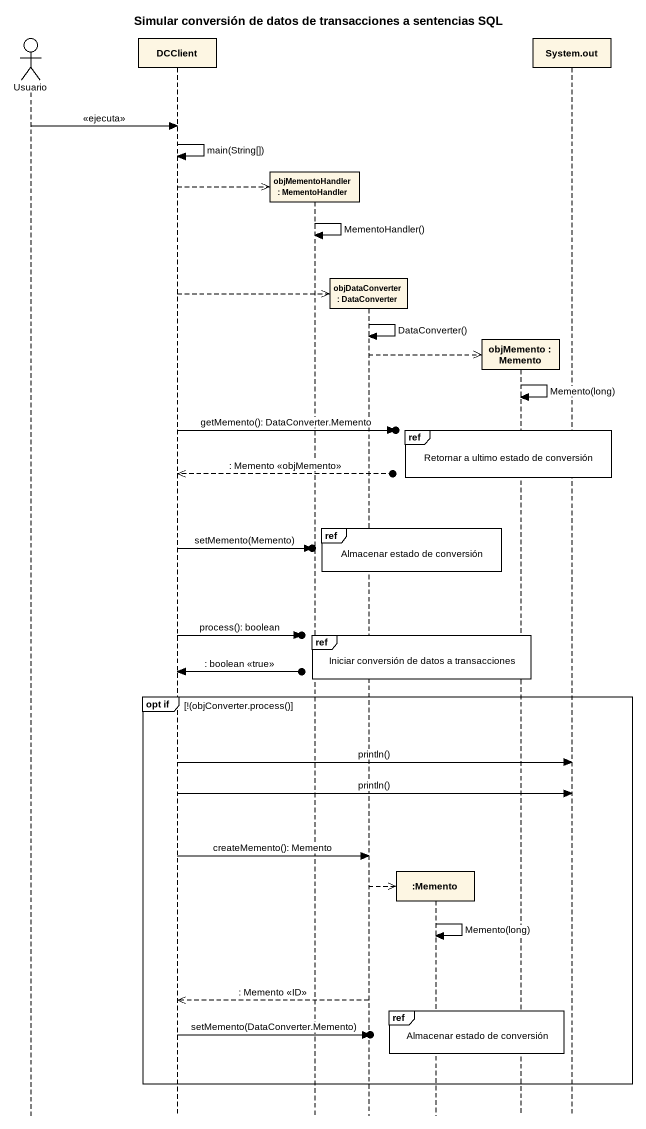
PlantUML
@startuml
title Simular conversión de datos de transacciones a sentencias SQL
hide footbox
actor Usuario
participant DCClient
participant "objMementoHandler : MementoHandler" as objMementoHandler
participant "objDataConverter : DataConverter" as objDataConverter
participant ":Memento" as Memento
participant "objMemento : Memento" as objMemento
participant "System.out" as System_out

Usuario -> DCClient : <<ejecuta>>
DCClient -> DCClient : main(String[])
DCClient -->> objMementoHandler **
objMementoHandler -> objMementoHandler : MementoHandler()
DCClient -->> objDataConverter **
objDataConverter -> objDataConverter : DataConverter()
objDataConverter -->> objMemento **
objMemento -> objMemento : Memento(long)
ref over Memento, objMemento, System_out : Retornar a ultimo estado de conversión
DCClient ->o] : getMemento(): DataConverter.Memento
DCClient <<--o] : : Memento <<objMemento>>
ref over objDataConverter, Memento : Almacenar estado de conversión
DCClient ->o] : setMemento(Memento)
ref over objMementoHandler, objDataConverter, Memento, objMemento : Iniciar conversión de datos a transacciones
DCClient ->o] : process(): boolean
DCClient <-o] : : boolean <<true>>
group opt if [!(objConverter.process()]
  DCClient -> System_out : println()
  DCClient -> System_out : println()
  DCClient -> objDataConverter : createMemento(): Memento
  objDataConverter -->> Memento **
  Memento -> Memento : Memento(long)
  objDataConverter -->> DCClient : : Memento <<ID>>
  ref over Memento, objMemento : Almacenar estado de conversión
  DCClient ->o] : setMemento(DataConverter.Memento)
end
@enduml
